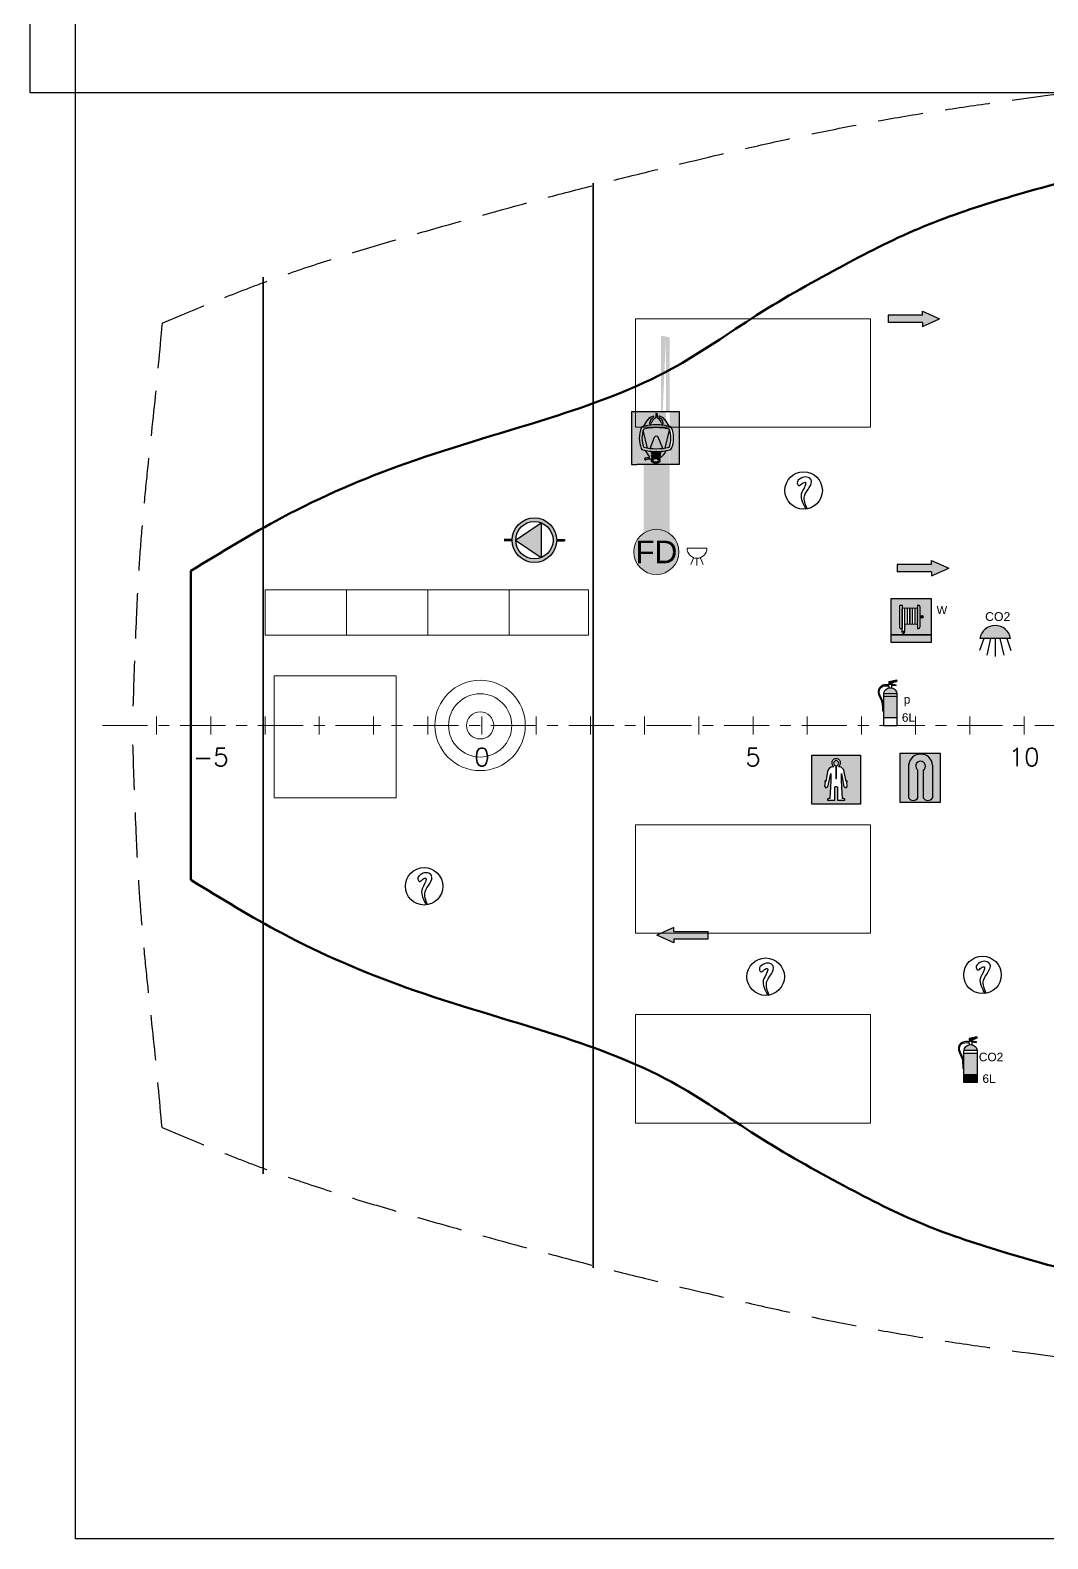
# Model space of a CAD drawing. Header units: millimetres. Extents: x -5000 to 92500, y -73000 to 27580.
# Drawn here: x -5000 to 6263, y -36000 to -19307 of the extents above; entities that cross this region are included whole.
import ezdxf
from ezdxf.enums import TextEntityAlignment as Align

# ---------------------------------------------------------------- set-up
doc = ezdxf.new("R2010")
doc.units = ezdxf.units.MM
doc.linetypes.add('CENTER_S', pattern=[860, 500, -120, 120, -120])
doc.linetypes.add('DASHED_S', pattern=[750, 500, -250])
for name, color, linetype, lineweight in [('CENTER', 1, 'CENTER_S', 18), ('DASHED', 8, 'DASHED_S', 25), ('DETAIL', 9, 'Continuous', 13), ('FRAMES', 7, 'Continuous', 18), ('HULL', 7, 'Continuous', 50), ('STRUCT', 7, 'Continuous', 35), ('SYM-FF', 1, 'Continuous', 18), ('SYM-LSA', 3, 'Continuous', 18)]:
    doc.layers.add(name, color=color, linetype=linetype, lineweight=lineweight)
for name, color, linetype in [('dotted', 140, 'Continuous'), ('HATCH', 1, 'Continuous'), ('INER2', 151, 'Continuous'), ('out line', 230, 'Continuous'), ('SYMBOL', 31, 'Continuous'), ('VENT', 210, 'Continuous')]:
    doc.layers.add(name, color=color, linetype=linetype)
doc.styles.add('ARIAL', font='arial.ttf')
doc.styles.add('ROMANS', font='romans.shx')
doc.styles.add('SHIP', font='arial.ttf')
picture_1 = doc.add_image_def('image1.png', size_in_pixel=(1175, 900))
picture_2 = doc.add_image_def('image6.png', size_in_pixel=(4825, 900))

# ---------------------------------------------------------------- blocks, each defined once
blk = doc.blocks.new('AUTO_FIRE_ALARM_SPACE')
at = {"true_color": 0xe1232d}
h = blk.add_hatch(color=7, dxfattribs=at)
h.dxf.hatch_style = 1
h.paths.add_polyline_path([(130, 0), (128, 33), (121, 65), (111, 96), (97, 125), (78, 152), (57, 177), (32, 198), (5, 217), (-24, 231), (-55, 241), (-87, 248), (-120, 250), (-153, 248), (-185, 241), (-216, 231), (-245, 217), (-272, 198), (-297, 177), (-318, 152), (-337, 125), (-351, 96), (-361, 65), (-368, 33), (-370, 0), (-368, -33), (-361, -65), (-351, -96), (-337, -125), (-318, -152), (-297, -177), (-272, -198), (-245, -217), (-216, -231), (-185, -241), (-153, -248), (-120, -250), (-87, -248), (-55, -241), (-24, -231), (5, -217), (32, -198), (57, -177), (78, -152), (97, -125), (111, -96), (121, -65), (128, -33)])
for p, q in [((220, 40), (440, 40)), ((290, -70), (260, -140)), ((330, -70), (330, -150)), ((370, -70), (400, -140))]:
    blk.add_line(p, q)
blk.add_circle((-120, 0), 250)
blk.add_arc((330, 40), 110, 180, 360)
at = {"style": 'SHIP'}
blk.add_text('FD', height=250, dxfattribs=at).set_placement((-120, 0), align=Align.MIDDLE_CENTER)
blk = doc.blocks.new('EFP')
at = {"layer": 'HATCH'}
h = blk.add_hatch(color=10, dxfattribs=at)
h.paths.add_polyline_path([(-2248.241, -970.924), (-2248.241, -970.892), (-2248.028, -970.892, 0.006723), (-2248.029, -970.908, 0.006723), (-2248.028, -970.924)])
h.paths.add_polyline_path([(-2247.255, -970.446), (-2247.255, -971.37), (-2247.933, -970.908)])
h.paths.add_polyline_path([(-2246.845, -970.924, 0.006723), (-2246.845, -970.908, 0.006723), (-2246.845, -970.892), (-2246.632, -970.892), (-2246.632, -970.924)])
at = {"layer": 'VENT'}
h = blk.add_hatch(color=1, dxfattribs=at)
h.paths.add_polyline_path([(-2246.845, -970.908, 1), (-2248.029, -970.908, 1)])
h.paths.add_polyline_path([(-2247.933, -970.908, -1), (-2246.94, -970.908, -1)])
h.paths.add_polyline_path([(-2247.933, -970.908), (-2247.255, -970.446), (-2247.255, -971.37)])
at = {"layer": 'dotted', "color": 6}
for p, q in [((-2247.933, -970.908), (-2247.255, -970.446)), ((-2247.255, -970.446), (-2247.255, -971.37)), ((-2248.028, -970.892), (-2248.241, -970.892)), ((-2248.028, -970.924), (-2248.241, -970.924)), ((-2247.933, -970.908), (-2247.255, -971.37)), ((-2246.844, -970.892), (-2246.632, -970.892)), ((-2246.844, -970.924), (-2246.632, -970.924))]:
    blk.add_line(p, q, dxfattribs=at)
for radius in [0.592, 0.496]:
    blk.add_circle((-2247.436, -970.908), radius, dxfattribs=at)
blk = doc.blocks.new('FPR-EMERGENCY FIRE PUMP')
at = {"layer": 'dotted', "color": 6}
blk.add_line((0.37, 0.007), (0.37, -0.007), dxfattribs=at)
at = {"layer": 'dotted', "color": 51, "xscale": 0.45989954711139, "yscale": 0.45989954711139}
blk.add_blockref('EFP', (1033.595, 446.52), dxfattribs=at)
blk = doc.blocks.new('CO22')
at = {"layer": 'SYMBOL'}
h = blk.add_hatch(color=256, dxfattribs=at)
edge = h.paths.add_edge_path()
edge.add_line((6016.426, -5955.845), (6016.543, -5955.857))
edge.add_line((6016.543, -5955.857), (6016.543, -5955.844))
edge.add_line((6016.543, -5955.844), (6016.426, -5955.822))
edge.add_line((6016.426, -5955.822), (6016.426, -5955.785))
edge.add_line((6016.426, -5955.785), (6016.567, -5955.739))
edge.add_line((6016.567, -5955.739), (6016.556, -5955.708))
edge.add_line((6016.556, -5955.708), (6016.346, -5955.754))
edge.add_line((6016.346, -5955.754), (6016.346, -5955.84))
h = blk.add_hatch(color=1, dxfattribs=at)
edge = h.paths.add_edge_path()
edge.add_line((6016.561, -5956.151), (6016.211, -5956.151))
edge.add_line((6016.211, -5956.151), (6016.211, -5956.308))
edge.add_arc((6015.379, -5956.399), 0.837, 353.7735, 366.2265, ccw=False)
edge.add_line((6016.211, -5956.49), (6016.211, -5956.709))
edge.add_line((6016.211, -5956.709), (6016.561, -5956.709))
edge.add_line((6016.561, -5956.709), (6016.561, -5956.151))
h.paths.add_polyline_path([(6016.561, -5956.922), (6016.211, -5956.922)])
edge = h.paths.add_edge_path()
edge.add_arc((6016.386, -5956.091), 0.175, 90, 172.15)
edge.add_line((6016.212, -5956.067), (6016.56, -5956.067))
edge.add_arc((6016.386, -5956.091), 0.175, 7.85, 90)
at = {"layer": 'VENT'}
blk.add_hatch(color=253, dxfattribs=at).paths.add_polyline_path([(6016.561, -5956.709), (6016.211, -5956.709), (6016.211, -5956.922), (6016.561, -5956.922)])
at = {"layer": 'INER2', "color": 6}
for points in [[(6016.556, -5955.71), (6016.346, -5955.755)], [(6016.567, -5955.741), (6016.556, -5955.71)], [(6016.212, -5956.067), (6016.56, -5956.067)], [(6016.346, -5955.867), (6016.346, -5955.92)], [(6016.426, -5955.786), (6016.567, -5955.741)], [(6016.426, -5955.822), (6016.426, -5955.785)], [(6016.543, -5955.844), (6016.426, -5955.822)], [(6016.426, -5955.845), (6016.543, -5955.857)], [(6016.561, -5956.151), (6016.211, -5956.151)], [(6016.211, -5956.709), (6016.561, -5956.709)]]:
    blk.add_lwpolyline(points, dxfattribs=at)
blk.add_lwpolyline([(6016.561, -5956.922), (6016.211, -5956.922), (6016.211, -5956.091, -0.414214), (6016.386, -5955.915), (6016.386, -5955.915, -0.414214), (6016.561, -5956.091)], format="xyb", close=True, dxfattribs=at)
blk.add_lwpolyline([(6016.346, -5955.92, -0.106872), (6016.426, -5955.92)], format="xyb", dxfattribs=at)
for points, knots in [([(6016.346, -5955.84), (6016.333, -5955.839), (6016.319, -5955.838), (6016.279, -5955.837), (6016.251, -5955.837), (6016.197, -5955.844), (6016.171, -5955.852), (6016.134, -5955.875), (6016.122, -5955.885), (6016.102, -5955.908), (6016.093, -5955.921), (6016.077, -5955.951), (6016.071, -5955.969), (6016.064, -5956.006), (6016.064, -5956.024), (6016.069, -5956.074), (6016.08, -5956.105), (6016.101, -5956.155), (6016.11, -5956.175), (6016.128, -5956.213), (6016.136, -5956.231), (6016.151, -5956.269), (6016.157, -5956.287), (6016.167, -5956.326), (6016.17, -5956.346), (6016.177, -5956.408), (6016.177, -5956.451), (6016.177, -5956.506), (6016.177, -5956.518), (6016.176, -5956.529)], [0.027104, 0.027104, 0.027104, 0.027104, 0.680846, 0.680846, 2.042538, 2.042538, 3.40423, 3.40423, 4.126415, 4.126415, 4.848601, 4.848601, 5.718136, 5.718136, 6.587672, 6.587672, 8.218711, 8.218711, 9.364028, 9.364028, 10.509345, 10.509345, 11.716642, 11.716642, 12.923939, 12.923939, 15.338534, 15.338534, 15.957922, 15.957922, 15.957922, 15.957922]), ([(6016.203, -5956.529), (6016.204, -5956.444), (6016.206, -5956.319), (6016.13, -5956.153), (6016.065, -5956.017), (6016.159, -5955.855), (6016.272, -5955.862), (6016.346, -5955.867)], [0, 0, 0, 0, 297.944458, 438.105277, 661.865253, 788.691466, 1028.865984, 1028.865984, 1028.865984, 1028.865984])]:
    blk.add_open_spline(points, degree=3, knots=knots, dxfattribs=at)
at = {"layer": 'SYMBOL'}
for points in [[(6016.346, -5955.754), (6016.346, -5955.84)], [(6016.426, -5955.92), (6016.426, -5955.845)], [(6016.543, -5955.857), (6016.543, -5955.844)], [(6016.176, -5956.529), (6016.203, -5956.529)]]:
    blk.add_lwpolyline(points, dxfattribs=at)
at = {"layer": 'INER2', "color": 6, "style": 'ARIAL'}
for s, p in [('CO2', (6016.606, -5956.358)), ('6L', (6016.702, -5956.932))]:
    blk.add_text(s, height=0.2257, dxfattribs=at).set_placement(p)
blk = doc.blocks.new('FPR-FIRE EXTINGUISHER CO2')
at = {"layer": 'INER2', "color": 6, "xscale": 0.45989954711139, "yscale": 0.45989954711139}
blk.add_blockref('CO22', (-2766.958, 2739.309), dxfattribs=at)
blk = doc.blocks.new('C0')
at = {"layer": 'HATCH'}
blk.add_hatch(color=253, dxfattribs=at).paths.add_polyline_path([(1941.967, -4087.553), (1942.782, -4087.553, 0.842142)])
at = {"layer": 'dotted', "color": 6}
for p, q in [((1942.07, -4087.553), (1941.958, -4087.873)), ((1942.782, -4087.553), (1941.967, -4087.553)), ((1942.249, -4087.553), (1942.154, -4087.997)), ((1942.375, -4087.553), (1942.375, -4088.027)), ((1942.501, -4087.553), (1942.6, -4087.997)), ((1942.68, -4087.553), (1942.792, -4087.873))]:
    blk.add_line(p, q, dxfattribs=at)
blk.add_arc((1942.375, -4087.623), 0.414, 9.7957, 170.2043, dxfattribs=at)
at = {"layer": 'dotted', "color": 6, "style": 'ARIAL'}
blk.add_text('CO2', height=0.233, dxfattribs=at).set_placement((1942.108, -4087.088))
blk = doc.blocks.new('FPR-SPACE PROTECTED BY CO2')
at = {"layer": 'VENT', "color": 6, "xscale": 0.45989954711139, "yscale": 0.45989954711139}
blk.add_blockref('C0', (-893.297, 1879.866), dxfattribs=at)
blk = doc.blocks.new('SM')
at = {"layer": 'dotted', "color": 6}
blk.add_circle((1942.533, -4084.514), 0.497, dxfattribs=at)
blk.add_spline([(1942.625, -4085.002), (1942.557, -4084.663), (1942.684, -4084.436), (1942.73, -4084.229), (1942.622, -4084.157), (1942.464, -4084.188), (1942.365, -4084.322), (1942.408, -4084.384), (1942.498, -4084.325), (1942.582, -4084.303), (1942.575, -4084.381), (1942.47, -4084.616), (1942.59, -4085.008)], degree=3, dxfattribs=at)
blk = doc.blocks.new('FPR-SMOKE DETECTOR')
at = {"layer": 'VENT', "color": 6, "xscale": 0.45989954711139, "yscale": 0.45989954711139}
blk.add_blockref('SM', (-893.37, 1878.466), dxfattribs=at)
blk = doc.blocks.new('ES')
at = {"layer": 'INER2'}
h = blk.add_hatch(color=80, dxfattribs=at)
h.paths.add_polyline_path([(-2246.813, -1004.016), (-2247.461, -1004.016), (-2247.461, -1004.11, -0.745878), (-2247.4, -1004.323), (-2247.381, -1004.323, -0.396303), (-2247.252, -1004.457), (-2247.197, -1004.716), (-2247.173, -1004.698), (-2247.173, -1004.716), (-2247.181, -1004.743), (-2247.17, -1004.826, -0.213975), (-2247.178, -1004.852), (-2247.2, -1004.877), (-2247.239, -1004.859, -0.173132), (-2247.255, -1004.843), (-2247.324, -1004.497), (-2247.324, -1004.693), (-2247.294, -1005.167), (-2247.266, -1005.167, -0.414214), (-2247.233, -1005.201), (-2247.233, -1005.204), (-2247.428, -1005.204), (-2247.428, -1004.879, 0.414214), (-2247.461, -1004.846), (-2247.461, -1005.312), (-2246.813, -1005.312)])
h.paths.add_polyline_path([(-2247.544, -1004.323), (-2247.525, -1004.323, -0.753356), (-2247.461, -1004.11), (-2247.461, -1004.016), (-2248.109, -1004.016), (-2248.109, -1005.312), (-2247.461, -1005.312), (-2247.461, -1004.846, 0.433898), (-2247.497, -1004.879), (-2247.497, -1005.204), (-2247.692, -1005.204), (-2247.692, -1005.201, -0.414214), (-2247.659, -1005.167), (-2247.631, -1005.167), (-2247.601, -1004.693), (-2247.601, -1004.497), (-2247.686, -1004.854), (-2247.736, -1004.877), (-2247.768, -1004.84), (-2247.755, -1004.743), (-2247.763, -1004.716), (-2247.763, -1004.698), (-2247.739, -1004.716), (-2247.69, -1004.457, -0.371875)])
h.paths.add_polyline_path([(-2247.461, -1004.155, 0.961276), (-2247.469, -1004.297), (-2247.469, -1004.632), (-2247.461, -1004.632)])
h.paths.add_polyline_path([(-2247.461, -1004.155), (-2247.461, -1004.632), (-2247.456, -1004.632), (-2247.456, -1004.297, 0.946434)])
at = {"layer": 'dotted', "color": 6}
blk.add_line((-2247.69, -1005.203), (-2247.495, -1005.203), dxfattribs=at)
blk.add_lwpolyline([(-2248.108, -1005.311), (-2248.108, -1004.015), (-2246.812, -1004.015), (-2246.812, -1005.311)], close=True, dxfattribs=at)
for points in [[(-2247.198, -1004.876), (-2247.176, -1004.851, 0.213975), (-2247.168, -1004.825), (-2247.179, -1004.742), (-2247.172, -1004.715), (-2247.172, -1004.697), (-2247.195, -1004.715), (-2247.25, -1004.456, 0.396303), (-2247.379, -1004.322), (-2247.398, -1004.322, 3.422223), (-2247.523, -1004.322), (-2247.543, -1004.322, 0.371875), (-2247.689, -1004.456), (-2247.737, -1004.715), (-2247.761, -1004.697), (-2247.761, -1004.715), (-2247.753, -1004.742), (-2247.766, -1004.839), (-2247.734, -1004.876), (-2247.684, -1004.853), (-2247.6, -1004.496), (-2247.6, -1004.692), (-2247.63, -1005.166), (-2247.657, -1005.166, 0.414214), (-2247.69, -1005.2), (-2247.69, -1005.203), (-2247.495, -1005.203), (-2247.495, -1004.878, -0.414214), (-2247.462, -1004.845), (-2247.46, -1004.845, -0.414214), (-2247.426, -1004.878), (-2247.426, -1005.203), (-2247.231, -1005.203), (-2247.231, -1005.2, 0.414214), (-2247.264, -1005.166), (-2247.292, -1005.166), (-2247.322, -1004.692), (-2247.322, -1004.496), (-2247.253, -1004.842, 0.173132), (-2247.237, -1004.858)], [(-2247.454, -1004.631), (-2247.454, -1004.296, 21.146031), (-2247.467, -1004.296), (-2247.467, -1004.631)]]:
    blk.add_lwpolyline(points, format="xyb", close=True, dxfattribs=at)
blk = doc.blocks.new('FPR-IMMERSION SUIT')
at = {"layer": 'dotted', "color": 1, "xscale": 0.45989954711139, "yscale": 0.45989954711139}
blk.add_blockref('ES', (1033.606, 462.044), dxfattribs=at)
blk = doc.blocks.new('POW 6KG')
at = {"layer": 'SYMBOL'}
h = blk.add_hatch(color=1, dxfattribs=at)
edge = h.paths.add_edge_path()
edge.add_line((-2247.284, -963.924), (-2247.634, -963.924))
edge.add_line((-2247.634, -963.924), (-2247.634, -964.082))
edge.add_arc((-2248.466, -964.172), 0.837, 353.7735, 366.2265, ccw=False)
edge.add_line((-2247.634, -964.263), (-2247.634, -964.482))
edge.add_line((-2247.634, -964.482), (-2247.284, -964.482))
edge.add_line((-2247.284, -964.482), (-2247.284, -963.924))
h.paths.add_polyline_path([(-2247.284, -964.696), (-2247.634, -964.696)])
edge = h.paths.add_edge_path()
edge.add_arc((-2247.459, -963.864), 0.175, 90, 172.15)
edge.add_line((-2247.632, -963.84), (-2247.285, -963.84))
edge.add_arc((-2247.459, -963.864), 0.175, 7.85, 90)
h = blk.add_hatch(color=256, dxfattribs=at)
edge = h.paths.add_edge_path()
edge.add_line((-2247.42, -963.619), (-2247.303, -963.631))
edge.add_line((-2247.303, -963.631), (-2247.303, -963.619))
edge.add_line((-2247.303, -963.619), (-2247.42, -963.597))
edge.add_line((-2247.42, -963.597), (-2247.42, -963.559))
edge.add_line((-2247.42, -963.559), (-2247.279, -963.514))
edge.add_line((-2247.279, -963.514), (-2247.29, -963.483))
edge.add_line((-2247.29, -963.483), (-2247.501, -963.528))
edge.add_line((-2247.501, -963.528), (-2247.501, -963.615))
at = {"layer": 'dotted', "color": 6}
blk.add_lwpolyline([(-2247.285, -964.695), (-2247.636, -964.695), (-2247.636, -963.863, -0.414214), (-2247.46, -963.688), (-2247.46, -963.688, -0.414214), (-2247.285, -963.863)], format="xyb", close=True, dxfattribs=at)
for points in [[(-2247.29, -963.483), (-2247.501, -963.528)], [(-2247.501, -963.526), (-2247.501, -963.613)], [(-2247.501, -963.639), (-2247.501, -963.693)], [(-2247.42, -963.559), (-2247.279, -963.513)], [(-2247.42, -963.595), (-2247.42, -963.557)], [(-2247.303, -963.617), (-2247.42, -963.595)], [(-2247.42, -963.617), (-2247.303, -963.629)], [(-2247.42, -963.693), (-2247.42, -963.617)], [(-2247.303, -963.629), (-2247.303, -963.617)], [(-2247.279, -963.513), (-2247.29, -963.483)], [(-2247.285, -963.924), (-2247.636, -963.924)], [(-2247.634, -963.839), (-2247.287, -963.839)], [(-2247.67, -964.302), (-2247.643, -964.302)], [(-2247.636, -964.482), (-2247.285, -964.482)]]:
    blk.add_lwpolyline(points, dxfattribs=at)
blk.add_lwpolyline([(-2247.501, -963.693, -0.106872), (-2247.42, -963.693)], format="xyb", dxfattribs=at)
for points, knots in [([(-2247.501, -963.613), (-2247.514, -963.612), (-2247.527, -963.611), (-2247.568, -963.609), (-2247.595, -963.609), (-2247.649, -963.617), (-2247.676, -963.625), (-2247.712, -963.647), (-2247.724, -963.658), (-2247.745, -963.681), (-2247.753, -963.694), (-2247.769, -963.724), (-2247.776, -963.742), (-2247.782, -963.778), (-2247.783, -963.796), (-2247.777, -963.847), (-2247.767, -963.878), (-2247.746, -963.928), (-2247.736, -963.948), (-2247.719, -963.986), (-2247.71, -964.004), (-2247.696, -964.041), (-2247.689, -964.06), (-2247.68, -964.099), (-2247.677, -964.119), (-2247.67, -964.181), (-2247.669, -964.224), (-2247.67, -964.279), (-2247.67, -964.29), (-2247.67, -964.302)], [0.027104, 0.027104, 0.027104, 0.027104, 0.680846, 0.680846, 2.042538, 2.042538, 3.40423, 3.40423, 4.126415, 4.126415, 4.848601, 4.848601, 5.718136, 5.718136, 6.587672, 6.587672, 8.218711, 8.218711, 9.364028, 9.364028, 10.509345, 10.509345, 11.716642, 11.716642, 12.923939, 12.923939, 15.338534, 15.338534, 15.957922, 15.957922, 15.957922, 15.957922]), ([(-2247.643, -964.302), (-2247.642, -964.217), (-2247.64, -964.092), (-2247.717, -963.926), (-2247.781, -963.79), (-2247.688, -963.628), (-2247.575, -963.635), (-2247.501, -963.639)], [0, 0, 0, 0, 297.944458, 438.105277, 661.865253, 788.691466, 1028.865984, 1028.865984, 1028.865984, 1028.865984])]:
    blk.add_open_spline(points, degree=3, knots=knots, dxfattribs=at)
at = {"layer": 'dotted', "color": 6, "style": 'ARIAL'}
for s, height, p in [('p', 0.226, (-2247.106, -964.11)), ('6L', 0.2257, (-2247.155, -964.591))]:
    blk.add_text(s, height=height, dxfattribs=at).set_placement(p)
blk = doc.blocks.new('FPR-FIRE EXTINGUISHER (POWDER)')
at = {"layer": 'dotted', "color": 51, "xscale": 0.45989954711139, "yscale": 0.45989954711139}
blk.add_blockref('POW 6KG', (1033.573, 443.384), dxfattribs=at)
blk = doc.blocks.new('box')
at = {"layer": 'VENT'}
h = blk.add_hatch(color=1, dxfattribs=at)
h.paths.add_polyline_path([(1943.159, -4115.599), (1942.093, -4115.599), (1942.093, -4116.565), (1943.159, -4116.565)])
h.paths.add_polyline_path([(1942.861, -4116.356, -0.360452), (1942.827, -4116.391), (1942.793, -4116.391), (1942.793, -4115.771), (1942.827, -4115.771, -0.374684), (1942.861, -4115.807), (1942.861, -4116.082), (1942.873, -4116.082, -1), (1942.944, -4116.082, -1), (1942.873, -4116.082), (1942.861, -4116.082)])
h.paths.add_polyline_path([(1942.732, -4116.266), (1942.732, -4115.863, -0.405451), (1942.787, -4115.863), (1942.787, -4116.266, -0.405451)])
h.paths.add_polyline_path([(1942.89, -4116.082, -1), (1942.927, -4116.082, -1)])
h.paths.add_polyline_path([(1942.725, -4116.266, -0.357785), (1942.664, -4116.266), (1942.664, -4115.863, -0.357785), (1942.725, -4115.863)])
h.paths.add_polyline_path([(1942.657, -4116.266, -0.357785), (1942.596, -4116.266), (1942.596, -4115.863, -0.357785), (1942.657, -4115.863)])
h.paths.add_polyline_path([(1942.589, -4116.266, -0.357785), (1942.528, -4116.266), (1942.528, -4115.863, -0.357785), (1942.589, -4115.863)])
h.paths.add_polyline_path([(1942.522, -4116.266, -0.357785), (1942.46, -4116.266), (1942.46, -4115.863, -0.357785), (1942.522, -4115.863)])
h.paths.add_polyline_path([(1942.454, -4116.465), (1942.392, -4116.465), (1942.392, -4115.863, -0.357785), (1942.454, -4115.863)])
h.paths.add_polyline_path([(1942.457, -4116.471), (1942.438, -4116.514), (1942.407, -4116.514), (1942.389, -4116.471)])
h.paths.add_polyline_path([(1942.386, -4116.391), (1942.352, -4116.391, -0.376553), (1942.318, -4116.354), (1942.318, -4115.807, -0.376553), (1942.352, -4115.771), (1942.386, -4115.771)])
blk.add_hatch(color=3, dxfattribs=at).paths.add_polyline_path([(1943.159, -4116.565), (1942.093, -4116.565), (1942.093, -4116.767), (1943.159, -4116.767)])
at = {"layer": 'dotted', "color": 6}
for p, q in [((1942.318, -4115.807), (1942.318, -4116.354)), ((1942.352, -4115.771), (1942.386, -4115.771)), ((1942.386, -4115.771), (1942.386, -4116.391)), ((1942.393, -4116.465), (1942.393, -4115.863)), ((1942.454, -4115.863), (1942.454, -4116.465)), ((1942.461, -4116.266), (1942.461, -4115.863)), ((1942.522, -4115.863), (1942.522, -4116.266)), ((1942.529, -4116.266), (1942.529, -4115.863)), ((1942.59, -4115.863), (1942.59, -4116.266)), ((1942.596, -4116.266), (1942.596, -4115.863)), ((1942.658, -4115.863), (1942.658, -4116.266)), ((1942.664, -4116.266), (1942.664, -4115.863)), ((1942.726, -4115.863), (1942.726, -4116.266)), ((1942.732, -4116.266), (1942.732, -4115.863)), ((1942.787, -4115.863), (1942.787, -4116.266)), ((1942.794, -4115.771), (1942.794, -4116.391)), ((1942.794, -4115.771), (1942.828, -4115.771)), ((1942.861, -4115.807), (1942.861, -4116.356)), ((1942.861, -4116.082), (1942.945, -4116.082)), ((1942.909, -4116.117), (1942.909, -4116.046)), ((1942.352, -4116.391), (1942.386, -4116.391)), ((1942.389, -4116.471), (1942.457, -4116.471)), ((1942.407, -4116.514), (1942.389, -4116.471)), ((1942.393, -4116.465), (1942.454, -4116.465)), ((1942.407, -4116.514), (1942.439, -4116.514)), ((1942.439, -4116.514), (1942.457, -4116.471)), ((1942.794, -4116.391), (1942.828, -4116.391))]:
    blk.add_line(p, q, dxfattribs=at)
for points in [[(1942.094, -4115.599), (1943.16, -4115.599), (1943.16, -4116.767), (1942.094, -4116.767)], [(1942.094, -4116.565), (1943.16, -4116.565), (1943.16, -4116.565), (1942.094, -4116.565)]]:
    blk.add_lwpolyline(points, close=True, dxfattribs=at)
for radius in [0.0356, 0.0187]:
    blk.add_circle((1942.909, -4116.082), radius, dxfattribs=at)
for centre, radius, start, end in [((1942.356, -4115.808), 0.0379, 95.977, 178.5131), ((1942.423, -4115.901), 0.0483, 50.6271, 129.3729), ((1942.491, -4115.901), 0.0483, 50.6271, 129.3729), ((1942.559, -4115.901), 0.0483, 50.6271, 129.3729), ((1942.627, -4115.901), 0.0483, 50.6271, 129.3729), ((1942.695, -4115.901), 0.0483, 50.6271, 129.3729), ((1942.76, -4115.892), 0.0393, 45.8464, 134.1536), ((1942.824, -4115.808), 0.0379, 1.4869, 84.023), ((1942.356, -4116.353), 0.0379, 181.4869, 264.023), ((1942.491, -4116.228), 0.0483, 230.6271, 309.3729), ((1942.559, -4116.228), 0.0483, 230.6271, 309.3729), ((1942.627, -4116.228), 0.0483, 230.6271, 309.3729), ((1942.695, -4116.228), 0.0483, 230.6271, 309.3729), ((1942.76, -4116.238), 0.0393, 225.8464, 314.1536), ((1942.824, -4116.353), 0.0379, 275.977, 358.5131)]:
    blk.add_arc(centre, radius, start, end, dxfattribs=at)
at = {"layer": 'dotted', "color": 6, "style": 'ARIAL'}
blk.add_text('W', height=0.212, dxfattribs=at).set_placement((1943.305, -4116.011))
blk = doc.blocks.new('FPR-FIRE BOX HOSE WITH NOZZLES')
at = {"layer": 'VENT', "color": 2, "xscale": 0.45989954711139, "yscale": 0.45989954711139}
blk.add_blockref('box', (-893.447, 1893.031), dxfattribs=at)
blk = doc.blocks.new('EEB DEVICE')
h = blk.add_hatch(color=102)
h.paths.add_polyline_path([(-2246.729, -957.206), (-2247.994, -957.206), (-2247.994, -958.606), (-2247.852, -958.606), (-2246.871, -958.606), (-2246.729, -958.606)])
edge = h.paths.add_edge_path()
edge.add_arc((-2247.336, -959.091), 1.535, 282.7974, 283.439, ccw=False)
edge.add_arc((-2246.994, -957.66), 0.0636, 283.439, 336.9608, ccw=False)
edge.add_arc((-2247.58, -957.91), 0.701, 336.9608, 360, ccw=False)
edge.add_arc((-2247.58, -957.91), 0.701, 360, 383.0392, ccw=False)
edge.add_arc((-2246.994, -958.159), 0.0636, 23.0392, 76.561, ccw=False)
edge.add_arc((-2247.336, -956.729), 1.535, 76.561, 80.3432, ccw=False)
edge.add_arc((-2247.556, -958.024), 0.525, 24.4443, 51.1224, ccw=False)
edge.add_arc((-2247.241, -958.415), 0.0228, 51.1224, 129.7385, ccw=False)
at = {"layer": 'SYMBOL'}
h = blk.add_hatch(color=256, dxfattribs=at)
edge = h.paths.add_edge_path()
edge.add_arc((-2247.336, -956.729), 1.535, 80.3432, 85.3109, ccw=False)
edge.add_line((-2247.21, -958.258), (-2247.217, -958.299))
h = blk.add_hatch(color=256, dxfattribs=at)
edge = h.paths.add_edge_path()
edge.add_arc((-2247.671, -957.909), 0.745, 24.9546, 41.0689)
edge.add_arc((-2247.336, -957.611), 0.296, 40.2148, 72.7798)
edge.add_arc((-2247.253, -957.343), 0.0161, 72.7798, 239.3661)
edge.add_arc((-2247.381, -957.559), 0.235, 300.6339, 346.1202, ccw=False)
edge.add_arc((-2247.176, -957.508), 0.0236, 346.1202, 523.1967, ccw=False)
edge.add_arc((-2247.423, -957.583), 0.235, 16.8033, 57.7271)
edge.add_arc((-2247.276, -957.35), 0.0407, 122.2729, 180, ccw=False)
edge.add_line((-2247.317, -957.35), (-2247.317, -957.267))
edge.add_arc((-2247.328, -957.267), 0.0114, 0, 90)
edge.add_line((-2247.328, -957.256), (-2247.343, -957.256))
edge.add_arc((-2247.343, -957.267), 0.0114, 90, 180)
edge.add_line((-2247.355, -957.267), (-2247.355, -957.35))
edge.add_arc((-2247.396, -957.35), 0.0407, 360, 417.7271, ccw=False)
edge.add_arc((-2247.249, -957.583), 0.235, 122.2729, 163.1967)
edge.add_arc((-2247.496, -957.508), 0.0236, 16.8033, 193.8798, ccw=False)
edge.add_arc((-2247.291, -957.559), 0.235, 193.8798, 239.3661, ccw=False)
edge.add_arc((-2247.419, -957.343), 0.0161, 300.6339, 467.2202)
edge.add_arc((-2247.336, -957.611), 0.296, 107.2202, 139.7852)
edge.add_arc((-2247, -957.909), 0.745, 138.9311, 155.0454)
edge.add_arc((-2247.336, -959.091), 1.535, 257.2026, 270, ccw=False)
edge.add_arc((-2247.336, -959.091), 1.535, 270, 282.7974, ccw=False)
h = blk.add_hatch(color=256, dxfattribs=at)
h.paths.add_polyline_path([(-2247.504, -958.181, 0.028926), (-2247.336, -958.19, 0.028926), (-2247.167, -958.181), (-2247.289, -957.887, 0.666938), (-2247.382, -957.887)])
h.paths.add_polyline_path([(-2247.684, -957.702, 0.084667), (-2247.719, -957.91, 0.098986), (-2247.671, -958.151, 0.017455), (-2247.571, -958.171)])
h.paths.add_polyline_path([(-2246.952, -957.91, 0.084667), (-2246.988, -957.702), (-2247.101, -958.171, 0.017455), (-2247.001, -958.151, 0.098986)])
at = {"layer": 'dotted', "color": 6}
for p, q in [((-2247.993, -957.206), (-2246.728, -957.206)), ((-2247.993, -957.206), (-2247.993, -958.606)), ((-2247.354, -957.267), (-2247.354, -957.35)), ((-2247.342, -957.256), (-2247.327, -957.256)), ((-2247.316, -957.267), (-2247.316, -957.35)), ((-2246.728, -957.206), (-2246.728, -958.606)), ((-2247.57, -958.172), (-2247.683, -957.702)), ((-2247.1, -958.172), (-2246.987, -957.702)), ((-2247.503, -958.181), (-2247.381, -957.888)), ((-2247.166, -958.181), (-2247.288, -957.888)), ((-2247.469, -958.29), (-2247.469, -958.258)), ((-2247.469, -958.325), (-2247.469, -958.315)), ((-2247.469, -958.368), (-2247.469, -958.358)), ((-2247.468, -958.414), (-2247.468, -958.403)), ((-2247.231, -958.406), (-2247.232, -958.415)), ((-2247.226, -958.374), (-2247.225, -958.364)), ((-2247.221, -958.331), (-2247.221, -958.321)), ((-2247.216, -958.299), (-2247.209, -958.258)), ((-2247.993, -958.606), (-2247.851, -958.606)), ((-2246.87, -958.606), (-2247.851, -958.606)), ((-2246.728, -958.606), (-2246.87, -958.606))]:
    blk.add_line(p, q, dxfattribs=at)
for points in [[(-2247.735, -958.184, 0.237873), (-2247.691, -958.221, 0.058706), (-2247.335, -958.263, 0.058706), (-2246.978, -958.221, 0.237873), (-2246.934, -958.184, 0.100868), (-2246.878, -957.91, 0.100868), (-2246.934, -957.636, 0.237873), (-2246.978, -957.599, 0.058706), (-2247.335, -957.557, 0.058706), (-2247.691, -957.599, 0.237873), (-2247.735, -957.636, 0.100868), (-2247.791, -957.91, 0.100868)], [(-2247.67, -958.152, 0.0579), (-2247.335, -958.191, 0.0579), (-2246.999, -958.152, 0.098986), (-2246.951, -957.91, 0.098986), (-2246.999, -957.669, 0.0579), (-2247.335, -957.63, 0.0579), (-2247.67, -957.669, 0.098986), (-2247.718, -957.91, 0.098986)]]:
    blk.add_lwpolyline(points, format="xyb", close=True, dxfattribs=at)
for centre, radius, start, end in [((-2247.342, -957.267), 0.0114, 90, 180), ((-2247.327, -957.267), 0.0114, 0, 90), ((-2246.999, -957.909), 0.745, 138.9311, 155.0454), ((-2247.335, -957.611), 0.296, 107.2202, 139.7852), ((-2247.495, -957.508), 0.0236, 166.1202, 343.1967), ((-2247.29, -957.559), 0.235, 120.6339, 166.1202), ((-2247.247, -957.583), 0.235, 122.2729, 163.1967), ((-2247.418, -957.343), 0.0161, 300.6339, 107.2202), ((-2247.394, -957.35), 0.0407, 302.2729, 0), ((-2247.275, -957.35), 0.0407, 180, 237.7271), ((-2247.422, -957.583), 0.235, 16.8033, 57.7271), ((-2247.252, -957.343), 0.0161, 72.7798, 239.3661), ((-2247.379, -957.559), 0.235, 13.8798, 59.3661), ((-2247.335, -957.611), 0.296, 40.2148, 72.7798), ((-2247.175, -957.508), 0.0236, 196.8033, 13.8798), ((-2247.67, -957.909), 0.745, 24.9546, 41.0689), ((-2247.335, -957.907), 0.0506, 22.5984, 157.4016), ((-2247.627, -958.465), 0.0245, 131.4019, 303.6254), ((-2247.638, -958.453), 0.00886, 110.2386, 131.4019), ((-2247.577, -958.618), 0.185, 80.8751, 110.2386), ((-2246.913, -957.909), 0.787, 204.5094, 218.6737), ((-2247.514, -958.717), 0.252, 88.654, 113.1759), ((-2247.544, -958.414), 0.022, 260.8751, 38.6737), ((-2247.507, -958.401), 0.0639, 268.654, 318.3835), ((-2247.464, -958.315), 0.00504, 113.8279, 180.4862), ((-2247.464, -958.325), 0.00504, 180.4862, 294.7687), ((-2247.464, -958.357), 0.00504, 118.6274, 180.4862), ((-2247.464, -958.368), 0.00504, 180.4862, 300.1175), ((-2247.463, -958.403), 0.00504, 126.7251, 180.4862), ((-2247.463, -958.414), 0.00504, 180.4862, 309.4368), ((-2247.24, -958.415), 0.0228, 230.2615, 308.8776), ((-2247.238, -958.414), 0.00642, 230.1003, 352.2772), ((-2247.231, -958.373), 0.00504, 237.2063, 352.2772), ((-2247.236, -958.406), 0.00504, 352.2772, 51.5145), ((-2247.227, -958.331), 0.00504, 241.5522, 0), ((-2247.23, -958.363), 0.00504, 352.2772, 58.4878), ((-2247.555, -958.025), 0.525, 308.8776, 335.5557), ((-2247.227, -958.321), 0.00504, 0, 62.5298)]:
    blk.add_arc(centre, radius, start, end, dxfattribs=at)
blk.add_ellipse((-2247.351, -958.499), major_axis=(0.0818, 0), ratio=0.603752, dxfattribs=at)
for points, knots in [([(-2247.216, -958.299), (-2247.245, -958.284), (-2247.273, -958.276), (-2247.338, -958.266), (-2247.375, -958.266), (-2247.431, -958.277), (-2247.45, -958.282), (-2247.469, -958.29)], [7.148644, 7.148644, 7.148644, 7.148644, 7.583437, 7.583437, 8.173653, 8.173653, 8.461241, 8.461241, 8.461241, 8.461241]), ([(-2247.224, -958.316), (-2247.254, -958.301), (-2247.284, -958.293), (-2247.351, -958.285), (-2247.389, -958.286), (-2247.44, -958.3), (-2247.453, -958.304), (-2247.466, -958.31)], [7.146617, 7.146617, 7.146617, 7.146617, 7.643057, 7.643057, 8.27089, 8.27089, 8.485175, 8.485175, 8.485175, 8.485175]), ([(-2247.227, -958.359), (-2247.228, -958.358), (-2247.229, -958.357), (-2247.267, -958.335), (-2247.304, -958.327), (-2247.378, -958.324), (-2247.416, -958.329), (-2247.457, -958.348), (-2247.462, -958.351), (-2247.466, -958.353)], [7.053159, 7.053159, 7.053159, 7.053159, 7.073403, 7.073403, 7.78673, 7.78673, 8.500057, 8.500057, 8.587709, 8.587709, 8.587709, 8.587709]), ([(-2247.232, -958.402), (-2247.242, -958.394), (-2247.251, -958.389), (-2247.284, -958.373), (-2247.307, -958.367), (-2247.356, -958.362), (-2247.38, -958.364), (-2247.425, -958.375), (-2247.447, -958.384), (-2247.466, -958.399)], [6.93153, 6.93153, 6.93153, 6.93153, 7.164429, 7.164429, 7.705806, 7.705806, 8.247183, 8.247183, 8.740097, 8.740097, 8.740097, 8.740097]), ([(-2247.24, -958.499), (-2247.24, -958.487), (-2247.244, -958.474), (-2247.257, -958.455), (-2247.266, -958.446), (-2247.299, -958.425), (-2247.329, -958.419), (-2247.388, -958.422), (-2247.417, -958.43), (-2247.45, -958.459), (-2247.459, -958.473), (-2247.465, -958.506), (-2247.46, -958.524), (-2247.44, -958.55), (-2247.427, -958.559), (-2247.384, -958.579), (-2247.349, -958.581), (-2247.296, -958.57), (-2247.276, -958.561), (-2247.249, -958.534), (-2247.24, -958.517), (-2247.24, -958.499)], [0, 0, 0, 0, 0.379825, 0.379825, 0.75965, 0.75965, 1.645797, 1.645797, 2.531943, 2.531943, 3.045577, 3.045577, 3.559212, 3.559212, 4.072846, 4.072846, 5.060809, 5.060809, 5.725486, 5.725486, 6.283185, 6.283185, 6.283185, 6.283185]), ([(-2247.229, -958.336), (-2247.262, -958.318), (-2247.295, -958.31), (-2247.365, -958.304), (-2247.403, -958.307), (-2247.448, -958.323), (-2247.455, -958.326), (-2247.462, -958.329)], [7.123347, 7.123347, 7.123347, 7.123347, 7.712327, 7.712327, 8.383343, 8.383343, 8.507126, 8.507126, 8.507126, 8.507126]), ([(-2247.234, -958.377), (-2247.238, -958.375), (-2247.242, -958.372), (-2247.28, -958.352), (-2247.315, -958.345), (-2247.386, -958.344), (-2247.421, -958.351), (-2247.457, -958.37), (-2247.459, -958.371), (-2247.461, -958.372)], [7.029225, 7.029225, 7.029225, 7.029225, 7.115525, 7.115525, 7.847612, 7.847612, 8.579699, 8.579699, 8.618124, 8.618124, 8.618124, 8.618124]), ([(-2247.242, -958.419), (-2247.254, -958.409), (-2247.267, -958.402), (-2247.303, -958.387), (-2247.328, -958.383), (-2247.378, -958.383), (-2247.404, -958.388), (-2247.438, -958.403), (-2247.45, -958.41), (-2247.46, -958.418)], [6.909782, 6.909782, 6.909782, 6.909782, 7.254871, 7.254871, 7.870801, 7.870801, 8.486731, 8.486731, 8.789435, 8.789435, 8.789435, 8.789435]), ([(-2247.254, -958.433), (-2247.265, -958.424), (-2247.277, -958.418), (-2247.31, -958.404), (-2247.334, -958.401), (-2247.381, -958.402), (-2247.404, -958.407), (-2247.438, -958.424), (-2247.45, -958.432), (-2247.459, -958.443)], [6.913286, 6.913286, 6.913286, 6.913286, 7.277458, 7.277458, 7.904956, 7.904956, 8.543937, 8.543937, 8.927274, 8.927274, 8.927274, 8.927274])]:
    blk.add_open_spline(points, degree=3, knots=knots, dxfattribs=at)
blk = doc.blocks.new('FPR-EMERGENCY ESCAPE B.DEVICE')
at = {"layer": 'dotted', "color": 51, "xscale": 0.45989954711139, "yscale": 0.45989954711139}
blk.add_blockref('EEB DEVICE', (1033.56, 440.541), dxfattribs=at)
blk = doc.blocks.new('arro')
at = {"layer": 'INER2'}
blk.add_hatch(color=80, dxfattribs=at).paths.add_polyline_path([(1721.956, -4085.057), (1721.956, -4085.164), (1721.044, -4085.164), (1721.043, -4085.359), (1721.956, -4085.359), (1721.956, -4085.465), (1722.413, -4085.261)])
at = {"layer": 'dotted', "color": 6}
for p, q in [((1721.957, -4085.164), (1721.957, -4085.057)), ((1721.957, -4085.057), (1722.413, -4085.261)), ((1721.957, -4085.164), (1721.044, -4085.164)), ((1721.044, -4085.164), (1721.044, -4085.359)), ((1721.957, -4085.359), (1721.044, -4085.359)), ((1721.957, -4085.465), (1722.413, -4085.261)), ((1721.957, -4085.359), (1721.957, -4085.465))]:
    blk.add_line(p, q, dxfattribs=at)
blk = doc.blocks.new('FPR-PRIMARY MEANS OF ESCAPE')
at = {"layer": 'VENT', "color": 1, "xscale": 0.45989954711139, "yscale": 0.45989954711139}
blk.add_blockref('arro', (-791.822, 1878.81), dxfattribs=at)
blk = doc.blocks.new('LJ')
at = {"layer": 'dotted'}
blk.add_hatch(color=51, dxfattribs=at).paths.add_polyline_path([(-2247.773, -989.98), (-2247.773, -990.848, 0.557077), (-2247.527, -990.848), (-2247.527, -990.115, -3.322169), (-2247.384, -990.115), (-2247.384, -990.848, 0.557077), (-2247.137, -990.848), (-2247.137, -989.98, 0.92057)])
at = {"layer": 'out line'}
h = blk.add_hatch(color=80, dxfattribs=at)
h.paths.add_polyline_path([(-2248.007, -990.966), (-2246.926, -990.966), (-2246.926, -989.667), (-2248.007, -989.667)])
h.paths.add_polyline_path([(-2247.137, -989.98), (-2247.137, -990.848, -0.557077), (-2247.384, -990.848), (-2247.384, -990.115, 3.322169), (-2247.527, -990.115), (-2247.527, -990.848, -0.557077), (-2247.773, -990.848), (-2247.773, -989.98, -0.92057)])
at = {"layer": 'dotted', "color": 6}
for p, q in [((-2246.925, -989.666), (-2248.005, -989.666)), ((-2248.005, -989.666), (-2248.005, -990.965)), ((-2246.925, -990.965), (-2246.925, -989.666)), ((-2247.771, -989.979), (-2247.771, -990.847)), ((-2247.525, -990.847), (-2247.525, -990.114)), ((-2247.382, -990.114), (-2247.382, -990.847)), ((-2247.135, -989.979), (-2247.135, -990.847)), ((-2248.005, -990.965), (-2246.925, -990.965))]:
    blk.add_line(p, q, dxfattribs=at)
for centre, radius, start, end in [((-2247.453, -990.006), 0.319, 4.7365, 175.2635), ((-2247.453, -990.006), 0.13, 303.5045, 236.4955), ((-2247.648, -990.77), 0.145, 211.7577, 328.2423), ((-2247.259, -990.77), 0.145, 211.7577, 328.2423)]:
    blk.add_arc(centre, radius, start, end, dxfattribs=at)
blk = doc.blocks.new('FPR-LIFE JAKET')
at = {"layer": 'dotted', "color": 51, "xscale": 0.45989954711139, "yscale": 0.45989954711139}
blk.add_blockref('LJ', (1033.608, 455.446), dxfattribs=at)

msp = doc.modelspace()

# ---------------------------------------------------------------- linework, layer by layer
at = {"layer": 'CENTER'}
msp.add_line((-4200, -27000), (88200, -27000), dxfattribs=at)
at = {"layer": 'DASHED'}
for points in [[(-3540, -22550), (-2403, -22094), (-1241, -21712), (-65, -21374), (1112, -21056), (2286, -20765), (3459, -20496), (4683, -20259), (5971, -20067), (7237, -19895), (8473, -19731), (9717, -19603), (10955, -19514), (12186, -19453), (13340, -19420), (14340, -19400)], [(-3540, -22550), (-3628, -23470), (-3725, -24388), (-3800, -25308), (-3842, -26192), (-3870, -27000)], [(-3540, -31450), (-3628, -30530), (-3725, -29612), (-3800, -28692), (-3842, -27808), (-3870, -27000)], [(-3540, -31450), (-2403, -31906), (-1241, -32288), (-65, -32626), (1112, -32944), (2286, -33235), (3459, -33504), (4683, -33741), (5971, -33933), (7237, -34105), (8473, -34269), (9717, -34397), (10955, -34486), (12186, -34547), (13340, -34580), (14340, -34600)]]:
    msp.add_spline(points, degree=3, dxfattribs=at)
at = {"layer": 'DETAIL'}
for p, q in [((4300, -22500), (1700, -22500)), ((1700, -22500), (1700, -23700)), ((4300, -23700), (4300, -22500)), ((1700, -23700), (4300, -23700)), ((1180, -25500), (-2400, -25500)), ((-2400, -25500), (-2400, -26000)), ((-1500, -26000), (-1500, -25500)), ((-600, -26000), (-600, -25500)), ((300, -26000), (300, -25500)), ((1180, -26000), (1180, -25500)), ((-2400, -26000), (1180, -26000)), ((-950, -26450), (-2300, -26450)), ((-2300, -26450), (-2300, -27800)), ((-950, -27800), (-950, -26450)), ((-2300, -27800), (-950, -27800)), ((4300, -28100), (1700, -28100)), ((1700, -28100), (1700, -29300)), ((4300, -29300), (4300, -28100)), ((1700, -29300), (4300, -29300)), ((4300, -30200), (1700, -30200)), ((1700, -30200), (1700, -31400)), ((4300, -31400), (4300, -30200)), ((1700, -31400), (4300, -31400))]:
    msp.add_line(p, q, dxfattribs=at)
for radius in [500, 350, 150]:
    msp.add_circle((-20, -27000), radius, dxfattribs=at)
at = {"layer": 'FRAMES'}
for p, q in [((-3600, -27100), (-3600, -26900)), ((-3000, -27100), (-3000, -26900)), ((-2400, -27100), (-2400, -26900)), ((-1800, -27100), (-1800, -26900)), ((-1200, -27100), (-1200, -26900)), ((-600, -27100), (-600, -26900)), ((0, -27100), (0, -26900)), ((600, -27100), (600, -26900)), ((1200, -27100), (1200, -26900)), ((1800, -27100), (1800, -26900)), ((2400, -27100), (2400, -26900)), ((3000, -27100), (3000, -26900)), ((3600, -27100), (3600, -26900)), ((4200, -27100), (4200, -26900)), ((4800, -27100), (4800, -26900)), ((5400, -27100), (5400, -26900)), ((6000, -27100), (6000, -26900))]:
    msp.add_line(p, q, dxfattribs=at)
at = {"layer": 'HULL'}
for points in [[(-3220, -25290), (-3220, -27000)], [(-3220, -28710), (-3220, -27000)]]:
    msp.add_lwpolyline(points, dxfattribs=at)
for points in [[(-3220, -25290), (-2212, -24700), (-841, -24101), (839, -23569), (2099, -23055), (3040, -22462), (4008, -21906), (4886, -21480), (5813, -21161), (6840, -20883), (7800, -20670)], [(-3220, -28710), (-2212, -29300), (-841, -29899), (839, -30431), (2099, -30945), (3040, -31538), (4008, -32094), (4886, -32520), (5813, -32839), (6840, -33117), (7800, -33330)]]:
    msp.add_spline(points, degree=3, dxfattribs=at)
at = {"layer": 'STRUCT'}
for p, q in [((1230, -27000), (1230, -21000)), ((-2420, -27000), (-2420, -22040)), ((-2420, -27000), (-2420, -31960)), ((1230, -27000), (1230, -33000))]:
    msp.add_line(p, q, dxfattribs=at)

# ---------------------------------------------------------------- block references
at = {"layer": 'SYM-FF', "xscale": 906.54, "yscale": 906.54}
for name, p in [('FPR-SMOKE DETECTOR', (3560, -24400)), ('FPR-EMERGENCY FIRE PUMP', (580, -24950)), ('FPR-FIRE BOX HOSE WITH NOZZLES', (4780, -25840)), ('FPR-SPACE PROTECTED BY CO2', (5680, -26040)), ('FPR-FIRE EXTINGUISHER (POWDER)', (4550, -26750)), ('FPR-SMOKE DETECTOR', (-640, -28780)), ('FPR-SMOKE DETECTOR', (3140, -29780)), ('FPR-SMOKE DETECTOR', (5540, -29760)), ('FPR-FIRE EXTINGUISHER CO2', (5430, -30700))]:
    msp.add_blockref(name, p, dxfattribs=at)
at = {"layer": 'SYM-FF'}
msp.add_blockref('AUTO_FIRE_ALARM_SPACE', (2050, -25080), dxfattribs=at)
at = {"layer": 'SYM-LSA', "xscale": 906.54, "yscale": 906.54}
for name, p in [('FPR-PRIMARY MEANS OF ESCAPE', (4780, -22500)), ('FPR-EMERGENCY ESCAPE B.DEVICE', (1920, -23820)), ('FPR-PRIMARY MEANS OF ESCAPE', (4880, -25260)), ('FPR-IMMERSION SUIT', (3920, -27600)), ('FPR-LIFE JAKET', (4850, -27580))]:
    msp.add_blockref(name, p, dxfattribs=at)
at = {"layer": 'SYM-LSA', "xscale": 906.54, "yscale": 906.54, "rotation": 180}
msp.add_blockref('FPR-PRIMARY MEANS OF ESCAPE', (2220, -29320), dxfattribs=at)

# ---------------------------------------------------------------- texts
at = {"layer": 'FRAMES', "style": 'ROMANS'}
for s, p in [('-5', (-3000, -27350)), ('0', (0, -27350)), ('5', (3000, -27350)), ('10', (6000, -27350))]:
    msp.add_text(s, height=200, dxfattribs=at).set_placement(p, align=Align.MIDDLE_CENTER)

# ---------------------------------------------------------------- pictures from other files: only their frames are drawn
at = {"layer": '0-REFERENCE-IMAGE'}
image = msp.add_image(picture_1, insert=(-5000, -20000), size_in_units=(23500, 18000), dxfattribs=dict(at, fade=50))
image = msp.add_image(picture_2, insert=(-4500, -36000), size_in_units=(96500, 18000), dxfattribs=dict(at, fade=50))

doc.saveas('drawing.dxf')
